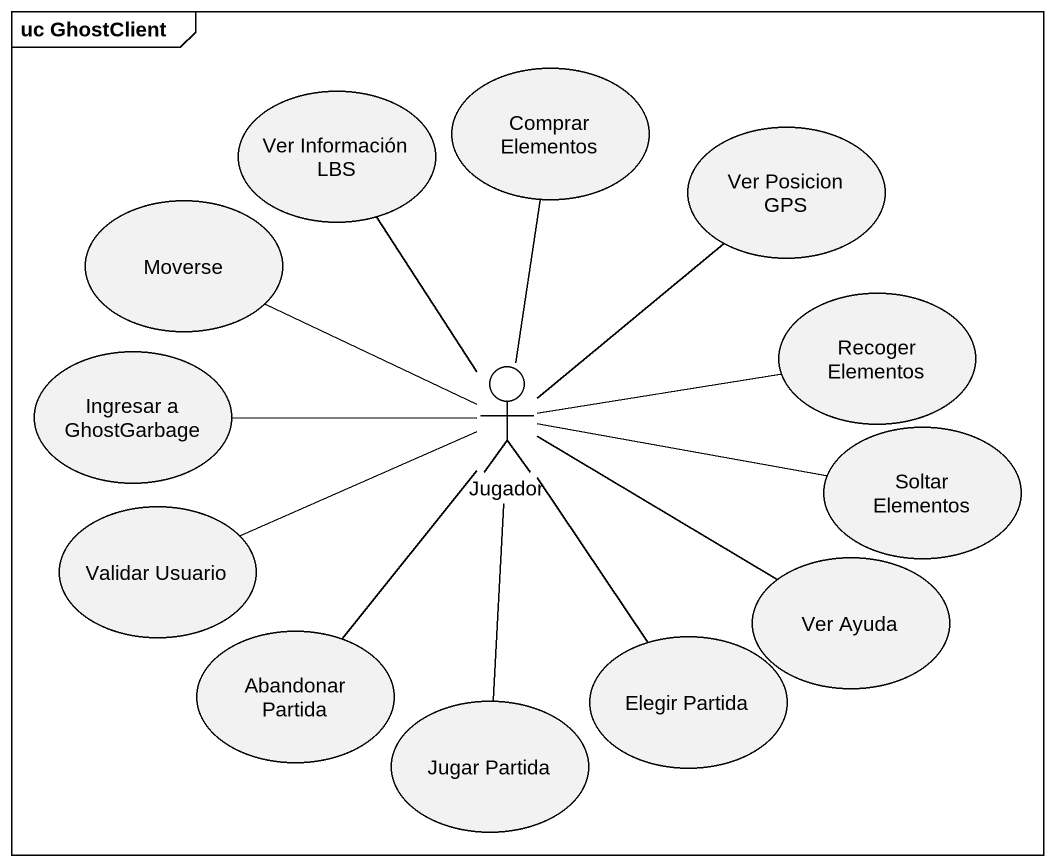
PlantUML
@startuml
mainframe uc GhostClient
usecase "Ver Información LBS" as Ver_Información_LBS
usecase "Comprar Elementos" as Comprar_Elementos
usecase "Ver Posicion GPS" as Ver_Posicion_GPS
usecase Moverse
usecase "Recoger Elementos" as Recoger_Elementos
usecase "Ingresar a GhostGarbage" as Ingresar_a_GhostGarbage
actor Jugador
usecase "Soltar Elementos" as Soltar_Elementos
usecase "Validar Usuario" as Validar_Usuario
usecase "Ver Ayuda" as Ver_Ayuda
usecase "Abandonar Partida" as Abandonar_Partida
usecase "Elegir Partida" as Elegir_Partida
usecase "Jugar Partida" as Jugar_Partida
Jugador -up- Ver_Información_LBS
Jugador -up- Comprar_Elementos
Jugador -up- Ver_Posicion_GPS
Jugador -left- Moverse
Jugador -right- Recoger_Elementos
Jugador -left- Ingresar_a_GhostGarbage
Jugador -right- Soltar_Elementos
Jugador -right- Ver_Ayuda
Jugador -- Abandonar_Partida
Jugador -- Elegir_Partida
Jugador -- Jugar_Partida
Validar_Usuario -right- Jugador
@enduml
